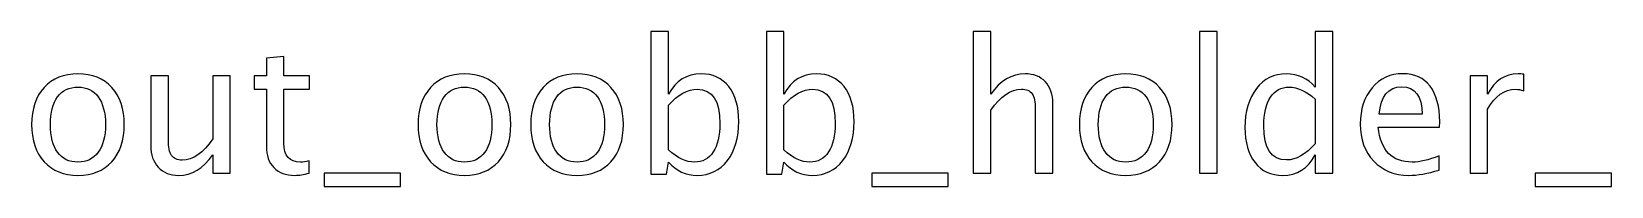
# Model space of a CAD drawing. Header units: centimetres. Extents: x -27.4 to 21.7, y -31.9 to 14.1.
# Drawn here: x -11.3 to -0.36, y 13.08 to 14.15 of the extents above; entities that cross this region are included whole.
import ezdxf

# ---------------------------------------------------------------- set-up
doc = ezdxf.new("R2010")
doc.units = ezdxf.units.CM
doc.header["$MEASUREMENT"] = 0
doc.layers.add('Layer 1', color=7, linetype='Continuous')

msp = doc.modelspace()

# ---------------------------------------------------------------- linework, layer by layer
at = {"layer": 'Layer 1'}
for points, knots in [([(-7.01103, 13.16282), (-7.01103, 13.16282), (-7.01103, 14.14961), (-7.01103, 14.14961), (-7.01103, 14.14961), (-7.01103, 14.14961), (-6.88911, 14.14961), (-6.88911, 14.14961), (-6.88911, 14.14961), (-6.88911, 14.14961), (-6.88911, 13.71633), (-6.88911, 13.71633), (-6.88911, 13.71633), (-6.83916, 13.81052), (-6.76401, 13.85751), (-6.6639, 13.85751), (-6.6639, 13.85751), (-6.58283, 13.85751), (-6.51912, 13.82809), (-6.47255, 13.76903), (-6.47255, 13.76903), (-6.42598, 13.70998), (-6.4027, 13.62933), (-6.4027, 13.5271), (-6.4027, 13.5271), (-6.4027, 13.41576), (-6.42916, 13.3258), (-6.48186, 13.25765), (-6.48186, 13.25765), (-6.53457, 13.18928), (-6.60399, 13.1552), (-6.68993, 13.1552), (-6.68993, 13.1552), (-6.76973, 13.1552), (-6.83619, 13.18568), (-6.88911, 13.24685), (-6.88911, 13.24685), (-6.88911, 13.24685), (-6.90393, 13.16282), (-6.90393, 13.16282), (-6.90393, 13.16282), (-6.90393, 13.16282), (-7.01103, 13.16282), (-7.01103, 13.16282)], [0, 0, 0, 0, 0.08333333, 0.08333333, 0.08333333, 0.08333333, 0.16666667, 0.16666667, 0.16666667, 0.16666667, 0.25, 0.25, 0.25, 0.25, 0.33333333, 0.33333333, 0.33333333, 0.33333333, 0.41666667, 0.41666667, 0.41666667, 0.41666667, 0.5, 0.5, 0.5, 0.5, 0.58333333, 0.58333333, 0.58333333, 0.58333333, 0.66666667, 0.66666667, 0.66666667, 0.66666667, 0.75, 0.75, 0.75, 0.75, 0.83333333, 0.83333333, 0.83333333, 0.83333333, 1, 1, 1, 1]), ([(-6.21178, 13.16282), (-6.21178, 13.16282), (-6.21178, 14.14961), (-6.21178, 14.14961), (-6.21178, 14.14961), (-6.21178, 14.14961), (-6.08986, 14.14961), (-6.08986, 14.14961), (-6.08986, 14.14961), (-6.08986, 14.14961), (-6.08986, 13.71633), (-6.08986, 13.71633), (-6.08986, 13.71633), (-6.03991, 13.81052), (-5.96476, 13.85751), (-5.86465, 13.85751), (-5.86465, 13.85751), (-5.78358, 13.85751), (-5.71987, 13.82809), (-5.6733, 13.76903), (-5.6733, 13.76903), (-5.62673, 13.70998), (-5.60345, 13.62933), (-5.60345, 13.5271), (-5.60345, 13.5271), (-5.60345, 13.41576), (-5.62991, 13.3258), (-5.68261, 13.25765), (-5.68261, 13.25765), (-5.73532, 13.18928), (-5.80474, 13.1552), (-5.89068, 13.1552), (-5.89068, 13.1552), (-5.97048, 13.1552), (-6.03694, 13.18568), (-6.08986, 13.24685), (-6.08986, 13.24685), (-6.08986, 13.24685), (-6.10468, 13.16282), (-6.10468, 13.16282), (-6.10468, 13.16282), (-6.10468, 13.16282), (-6.21178, 13.16282), (-6.21178, 13.16282)], [0, 0, 0, 0, 0.08333333, 0.08333333, 0.08333333, 0.08333333, 0.16666667, 0.16666667, 0.16666667, 0.16666667, 0.25, 0.25, 0.25, 0.25, 0.33333333, 0.33333333, 0.33333333, 0.33333333, 0.41666667, 0.41666667, 0.41666667, 0.41666667, 0.5, 0.5, 0.5, 0.5, 0.58333333, 0.58333333, 0.58333333, 0.58333333, 0.66666667, 0.66666667, 0.66666667, 0.66666667, 0.75, 0.75, 0.75, 0.75, 0.83333333, 0.83333333, 0.83333333, 0.83333333, 1, 1, 1, 1]), ([(-4.77753, 13.17044), (-4.77753, 13.17044), (-4.77753, 14.14961), (-4.77753, 14.14961), (-4.77753, 14.14961), (-4.77753, 14.14961), (-4.65561, 14.14961), (-4.65561, 14.14961), (-4.65561, 14.14961), (-4.65561, 14.14961), (-4.65561, 13.71633), (-4.65561, 13.71633), (-4.65561, 13.71633), (-4.59105, 13.81052), (-4.51189, 13.85751), (-4.41833, 13.85751), (-4.41833, 13.85751), (-4.35949, 13.85751), (-4.31271, 13.8391), (-4.27821, 13.80205), (-4.27821, 13.80205), (-4.24371, 13.76522), (-4.22635, 13.71548), (-4.22635, 13.65325), (-4.22635, 13.65325), (-4.22635, 13.65325), (-4.22635, 13.17044), (-4.22635, 13.17044), (-4.22635, 13.17044), (-4.22635, 13.17044), (-4.34827, 13.17044), (-4.34827, 13.17044), (-4.34827, 13.17044), (-4.34827, 13.17044), (-4.34827, 13.61346), (-4.34827, 13.61346), (-4.34827, 13.61346), (-4.34827, 13.66341), (-4.35568, 13.69897), (-4.37028, 13.72014), (-4.37028, 13.72014), (-4.3851, 13.74152), (-4.40944, 13.7521), (-4.44352, 13.7521), (-4.44352, 13.7521), (-4.51845, 13.7521), (-4.58915, 13.70321), (-4.65561, 13.60542), (-4.65561, 13.60542), (-4.65561, 13.60542), (-4.65561, 13.17044), (-4.65561, 13.17044), (-4.65561, 13.17044), (-4.65561, 13.17044), (-4.77753, 13.17044), (-4.77753, 13.17044)], [0, 0, 0, 0, 0.06666667, 0.06666667, 0.06666667, 0.06666667, 0.13333333, 0.13333333, 0.13333333, 0.13333333, 0.2, 0.2, 0.2, 0.2, 0.26666667, 0.26666667, 0.26666667, 0.26666667, 0.33333333, 0.33333333, 0.33333333, 0.33333333, 0.4, 0.4, 0.4, 0.4, 0.46666667, 0.46666667, 0.46666667, 0.46666667, 0.53333333, 0.53333333, 0.53333333, 0.53333333, 0.6, 0.6, 0.6, 0.6, 0.66666667, 0.66666667, 0.66666667, 0.66666667, 0.73333333, 0.73333333, 0.73333333, 0.73333333, 0.8, 0.8, 0.8, 0.8, 0.86666667, 0.86666667, 0.86666667, 0.86666667, 1, 1, 1, 1]), ([(-3.20908, 13.17044), (-3.20908, 13.17044), (-3.20908, 14.14961), (-3.20908, 14.14961), (-3.20908, 14.14961), (-3.20908, 14.14961), (-3.08716, 14.14961), (-3.08716, 14.14961), (-3.08716, 14.14961), (-3.08716, 14.14961), (-3.08716, 13.17044), (-3.08716, 13.17044), (-3.08716, 13.17044), (-3.08716, 13.17044), (-3.20908, 13.17044), (-3.20908, 13.17044)], [0, 0, 0, 0, 0.2, 0.2, 0.2, 0.2, 0.4, 0.4, 0.4, 0.4, 0.6, 0.6, 0.6, 0.6, 1, 1, 1, 1]), ([(-2.40898, 13.17044), (-2.40898, 13.17044), (-2.40898, 13.29681), (-2.40898, 13.29681), (-2.40898, 13.29681), (-2.45872, 13.2024), (-2.53365, 13.1552), (-2.63377, 13.1552), (-2.63377, 13.1552), (-2.71505, 13.1552), (-2.77897, 13.18462), (-2.82554, 13.24368), (-2.82554, 13.24368), (-2.87211, 13.30273), (-2.89539, 13.38338), (-2.89539, 13.48561), (-2.89539, 13.48561), (-2.89539, 13.59737), (-2.86893, 13.68733), (-2.81623, 13.75549), (-2.81623, 13.75549), (-2.76331, 13.82343), (-2.69388, 13.85751), (-2.60773, 13.85751), (-2.60773, 13.85751), (-2.52794, 13.85751), (-2.46147, 13.82703), (-2.40898, 13.76586), (-2.40898, 13.76586), (-2.40898, 13.76586), (-2.40898, 14.14961), (-2.40898, 14.14961), (-2.40898, 14.14961), (-2.40898, 14.14961), (-2.28706, 14.14961), (-2.28706, 14.14961), (-2.28706, 14.14961), (-2.28706, 14.14961), (-2.28706, 13.17044), (-2.28706, 13.17044), (-2.28706, 13.17044), (-2.28706, 13.17044), (-2.40898, 13.17044), (-2.40898, 13.17044)], [0, 0, 0, 0, 0.08333333, 0.08333333, 0.08333333, 0.08333333, 0.16666667, 0.16666667, 0.16666667, 0.16666667, 0.25, 0.25, 0.25, 0.25, 0.33333333, 0.33333333, 0.33333333, 0.33333333, 0.41666667, 0.41666667, 0.41666667, 0.41666667, 0.5, 0.5, 0.5, 0.5, 0.58333333, 0.58333333, 0.58333333, 0.58333333, 0.66666667, 0.66666667, 0.66666667, 0.66666667, 0.75, 0.75, 0.75, 0.75, 0.83333333, 0.83333333, 0.83333333, 0.83333333, 1, 1, 1, 1]), ([(-9.38042, 13.17065), (-9.4181, 13.16028), (-9.4509, 13.1552), (-9.47863, 13.1552), (-9.47863, 13.1552), (-9.54086, 13.1552), (-9.58933, 13.17298), (-9.62405, 13.20854), (-9.62405, 13.20854), (-9.65897, 13.2441), (-9.67633, 13.29342), (-9.67633, 13.35671), (-9.67633, 13.35671), (-9.67633, 13.35671), (-9.67633, 13.7521), (-9.67633, 13.7521), (-9.67633, 13.7521), (-9.67633, 13.7521), (-9.76057, 13.7521), (-9.76057, 13.7521), (-9.76057, 13.7521), (-9.76057, 13.7521), (-9.76057, 13.84354), (-9.76057, 13.84354), (-9.76057, 13.84354), (-9.76057, 13.84354), (-9.67633, 13.84354), (-9.67633, 13.84354), (-9.67633, 13.84354), (-9.67633, 13.84354), (-9.67633, 13.96525), (-9.67633, 13.96525), (-9.67633, 13.96525), (-9.67633, 13.96525), (-9.55441, 13.97689), (-9.55441, 13.97689), (-9.55441, 13.97689), (-9.55441, 13.97689), (-9.55441, 13.84354), (-9.55441, 13.84354), (-9.55441, 13.84354), (-9.55441, 13.84354), (-9.37788, 13.84354), (-9.37788, 13.84354), (-9.37788, 13.84354), (-9.37788, 13.84354), (-9.37788, 13.7521), (-9.37788, 13.7521), (-9.37788, 13.7521), (-9.37788, 13.7521), (-9.55441, 13.7521), (-9.55441, 13.7521), (-9.55441, 13.7521), (-9.55441, 13.7521), (-9.55441, 13.37872), (-9.55441, 13.37872), (-9.55441, 13.37872), (-9.55441, 13.29067), (-9.5161, 13.24664), (-9.43969, 13.24664), (-9.43969, 13.24664), (-9.42339, 13.24664), (-9.4037, 13.24939), (-9.38042, 13.25468), (-9.38042, 13.25468), (-9.38042, 13.25468), (-9.38042, 13.17065), (-9.38042, 13.17065)], [0, 0, 0, 0, 0.05555556, 0.05555556, 0.05555556, 0.05555556, 0.11111111, 0.11111111, 0.11111111, 0.11111111, 0.16666667, 0.16666667, 0.16666667, 0.16666667, 0.22222222, 0.22222222, 0.22222222, 0.22222222, 0.27777778, 0.27777778, 0.27777778, 0.27777778, 0.33333333, 0.33333333, 0.33333333, 0.33333333, 0.38888889, 0.38888889, 0.38888889, 0.38888889, 0.44444444, 0.44444444, 0.44444444, 0.44444444, 0.5, 0.5, 0.5, 0.5, 0.55555556, 0.55555556, 0.55555556, 0.55555556, 0.61111111, 0.61111111, 0.61111111, 0.61111111, 0.66666667, 0.66666667, 0.66666667, 0.66666667, 0.72222222, 0.72222222, 0.72222222, 0.72222222, 0.77777778, 0.77777778, 0.77777778, 0.77777778, 0.83333333, 0.83333333, 0.83333333, 0.83333333, 0.88888889, 0.88888889, 0.88888889, 0.88888889, 1, 1, 1, 1]), ([(-10.98189, 13.1552), (-11.08074, 13.1552), (-11.15905, 13.18674), (-11.21663, 13.24982), (-11.21663, 13.24982), (-11.27441, 13.31289), (-11.3032, 13.39862), (-11.3032, 13.50678), (-11.3032, 13.50678), (-11.3032, 13.61473), (-11.27441, 13.70024), (-11.21663, 13.76311), (-11.21663, 13.76311), (-11.15905, 13.82597), (-11.08074, 13.85751), (-10.98189, 13.85751), (-10.98189, 13.85751), (-10.88304, 13.85751), (-10.80472, 13.82597), (-10.74715, 13.76311), (-10.74715, 13.76311), (-10.68937, 13.70024), (-10.66058, 13.61473), (-10.66058, 13.50678), (-10.66058, 13.50678), (-10.66058, 13.39862), (-10.68937, 13.31289), (-10.74715, 13.24982), (-10.74715, 13.24982), (-10.80472, 13.18674), (-10.88304, 13.1552), (-10.98189, 13.1552)], [0, 0, 0, 0, 0.11111111, 0.11111111, 0.11111111, 0.11111111, 0.22222222, 0.22222222, 0.22222222, 0.22222222, 0.33333333, 0.33333333, 0.33333333, 0.33333333, 0.44444444, 0.44444444, 0.44444444, 0.44444444, 0.55555556, 0.55555556, 0.55555556, 0.55555556, 0.66666667, 0.66666667, 0.66666667, 0.66666667, 0.77777778, 0.77777778, 0.77777778, 0.77777778, 1, 1, 1, 1]), ([(-10.04802, 13.17044), (-10.04802, 13.17044), (-10.04802, 13.29702), (-10.04802, 13.29702), (-10.04802, 13.29702), (-10.113, 13.2024), (-10.19195, 13.1552), (-10.28466, 13.1552), (-10.28466, 13.1552), (-10.34351, 13.1552), (-10.39028, 13.17362), (-10.425, 13.21066), (-10.425, 13.21066), (-10.45992, 13.2477), (-10.47728, 13.29744), (-10.47728, 13.36031), (-10.47728, 13.36031), (-10.47728, 13.36031), (-10.47728, 13.84354), (-10.47728, 13.84354), (-10.47728, 13.84354), (-10.47728, 13.84354), (-10.35536, 13.84354), (-10.35536, 13.84354), (-10.35536, 13.84354), (-10.35536, 13.84354), (-10.35536, 13.4001), (-10.35536, 13.4001), (-10.35536, 13.4001), (-10.35536, 13.34951), (-10.34795, 13.31374), (-10.33335, 13.29257), (-10.33335, 13.29257), (-10.31853, 13.27119), (-10.29398, 13.26061), (-10.25947, 13.26061), (-10.25947, 13.26061), (-10.18497, 13.26061), (-10.11427, 13.30951), (-10.04802, 13.40751), (-10.04802, 13.40751), (-10.04802, 13.40751), (-10.04802, 13.84354), (-10.04802, 13.84354), (-10.04802, 13.84354), (-10.04802, 13.84354), (-9.9261, 13.84354), (-9.9261, 13.84354), (-9.9261, 13.84354), (-9.9261, 13.84354), (-9.9261, 13.17044), (-9.9261, 13.17044), (-9.9261, 13.17044), (-9.9261, 13.17044), (-10.04802, 13.17044), (-10.04802, 13.17044)], [0, 0, 0, 0, 0.06666667, 0.06666667, 0.06666667, 0.06666667, 0.13333333, 0.13333333, 0.13333333, 0.13333333, 0.2, 0.2, 0.2, 0.2, 0.26666667, 0.26666667, 0.26666667, 0.26666667, 0.33333333, 0.33333333, 0.33333333, 0.33333333, 0.4, 0.4, 0.4, 0.4, 0.46666667, 0.46666667, 0.46666667, 0.46666667, 0.53333333, 0.53333333, 0.53333333, 0.53333333, 0.6, 0.6, 0.6, 0.6, 0.66666667, 0.66666667, 0.66666667, 0.66666667, 0.73333333, 0.73333333, 0.73333333, 0.73333333, 0.8, 0.8, 0.8, 0.8, 0.86666667, 0.86666667, 0.86666667, 0.86666667, 1, 1, 1, 1]), ([(-8.30346, 13.1552), (-8.40231, 13.1552), (-8.48062, 13.18674), (-8.5382, 13.24982), (-8.5382, 13.24982), (-8.59598, 13.31289), (-8.62477, 13.39862), (-8.62477, 13.50678), (-8.62477, 13.50678), (-8.62477, 13.61473), (-8.59598, 13.70024), (-8.5382, 13.76311), (-8.5382, 13.76311), (-8.48062, 13.82597), (-8.40231, 13.85751), (-8.30346, 13.85751), (-8.30346, 13.85751), (-8.20461, 13.85751), (-8.12629, 13.82597), (-8.06872, 13.76311), (-8.06872, 13.76311), (-8.01094, 13.70024), (-7.98215, 13.61473), (-7.98215, 13.50678), (-7.98215, 13.50678), (-7.98215, 13.39862), (-8.01094, 13.31289), (-8.06872, 13.24982), (-8.06872, 13.24982), (-8.12629, 13.18674), (-8.20461, 13.1552), (-8.30346, 13.1552)], [0, 0, 0, 0, 0.11111111, 0.11111111, 0.11111111, 0.11111111, 0.22222222, 0.22222222, 0.22222222, 0.22222222, 0.33333333, 0.33333333, 0.33333333, 0.33333333, 0.44444444, 0.44444444, 0.44444444, 0.44444444, 0.55555556, 0.55555556, 0.55555556, 0.55555556, 0.66666667, 0.66666667, 0.66666667, 0.66666667, 0.77777778, 0.77777778, 0.77777778, 0.77777778, 1, 1, 1, 1]), ([(-7.52326, 13.1552), (-7.62211, 13.1552), (-7.70042, 13.18674), (-7.758, 13.24982), (-7.758, 13.24982), (-7.81578, 13.31289), (-7.84457, 13.39862), (-7.84457, 13.50678), (-7.84457, 13.50678), (-7.84457, 13.61473), (-7.81578, 13.70024), (-7.758, 13.76311), (-7.758, 13.76311), (-7.70042, 13.82597), (-7.62211, 13.85751), (-7.52326, 13.85751), (-7.52326, 13.85751), (-7.42441, 13.85751), (-7.34609, 13.82597), (-7.28852, 13.76311), (-7.28852, 13.76311), (-7.23074, 13.70024), (-7.20195, 13.61473), (-7.20195, 13.50678), (-7.20195, 13.50678), (-7.20195, 13.39862), (-7.23074, 13.31289), (-7.28852, 13.24982), (-7.28852, 13.24982), (-7.34609, 13.18674), (-7.42441, 13.1552), (-7.52326, 13.1552)], [0, 0, 0, 0, 0.11111111, 0.11111111, 0.11111111, 0.11111111, 0.22222222, 0.22222222, 0.22222222, 0.22222222, 0.33333333, 0.33333333, 0.33333333, 0.33333333, 0.44444444, 0.44444444, 0.44444444, 0.44444444, 0.55555556, 0.55555556, 0.55555556, 0.55555556, 0.66666667, 0.66666667, 0.66666667, 0.66666667, 0.77777778, 0.77777778, 0.77777778, 0.77777778, 1, 1, 1, 1]), ([(-3.72131, 13.1552), (-3.82016, 13.1552), (-3.89847, 13.18674), (-3.95605, 13.24982), (-3.95605, 13.24982), (-4.01383, 13.31289), (-4.04262, 13.39862), (-4.04262, 13.50678), (-4.04262, 13.50678), (-4.04262, 13.61473), (-4.01383, 13.70024), (-3.95605, 13.76311), (-3.95605, 13.76311), (-3.89847, 13.82597), (-3.82016, 13.85751), (-3.72131, 13.85751), (-3.72131, 13.85751), (-3.62246, 13.85751), (-3.54414, 13.82597), (-3.48657, 13.76311), (-3.48657, 13.76311), (-3.42879, 13.70024), (-3.4, 13.61473), (-3.4, 13.50678), (-3.4, 13.50678), (-3.4, 13.39862), (-3.42879, 13.31289), (-3.48657, 13.24982), (-3.48657, 13.24982), (-3.54414, 13.18674), (-3.62246, 13.1552), (-3.72131, 13.1552)], [0, 0, 0, 0, 0.11111111, 0.11111111, 0.11111111, 0.11111111, 0.22222222, 0.22222222, 0.22222222, 0.22222222, 0.33333333, 0.33333333, 0.33333333, 0.33333333, 0.44444444, 0.44444444, 0.44444444, 0.44444444, 0.55555556, 0.55555556, 0.55555556, 0.55555556, 0.66666667, 0.66666667, 0.66666667, 0.66666667, 0.77777778, 0.77777778, 0.77777778, 0.77777778, 1, 1, 1, 1]), ([(-1.54877, 13.19203), (-1.63068, 13.16748), (-1.70075, 13.1552), (-1.75917, 13.1552), (-1.75917, 13.1552), (-1.85886, 13.1552), (-1.93993, 13.18822), (-2.00237, 13.25405), (-2.00237, 13.25405), (-2.06481, 13.31988), (-2.09614, 13.40518), (-2.09614, 13.51017), (-2.09614, 13.51017), (-2.09614, 13.61198), (-2.06862, 13.69559), (-2.01338, 13.76099), (-2.01338, 13.76099), (-1.95813, 13.82618), (-1.88744, 13.85878), (-1.80129, 13.85878), (-1.80129, 13.85878), (-1.7198, 13.85878), (-1.65672, 13.82978), (-1.61227, 13.77179), (-1.61227, 13.77179), (-1.56782, 13.71379), (-1.54559, 13.63166), (-1.54559, 13.52519), (-1.54559, 13.52519), (-1.54559, 13.52519), (-1.54623, 13.48794), (-1.54623, 13.48794), (-1.54623, 13.48794), (-1.54623, 13.48794), (-1.97168, 13.48794), (-1.97168, 13.48794), (-1.97168, 13.48794), (-1.9539, 13.32707), (-1.87537, 13.24664), (-1.73631, 13.24664), (-1.73631, 13.24664), (-1.68529, 13.24664), (-1.62285, 13.26103), (-1.54877, 13.28982), (-1.54877, 13.28982), (-1.54877, 13.28982), (-1.54877, 13.19203), (-1.54877, 13.19203)], [0, 0, 0, 0, 0.07692308, 0.07692308, 0.07692308, 0.07692308, 0.15384615, 0.15384615, 0.15384615, 0.15384615, 0.23076923, 0.23076923, 0.23076923, 0.23076923, 0.30769231, 0.30769231, 0.30769231, 0.30769231, 0.38461538, 0.38461538, 0.38461538, 0.38461538, 0.46153846, 0.46153846, 0.46153846, 0.46153846, 0.53846154, 0.53846154, 0.53846154, 0.53846154, 0.61538462, 0.61538462, 0.61538462, 0.61538462, 0.69230769, 0.69230769, 0.69230769, 0.69230769, 0.76923077, 0.76923077, 0.76923077, 0.76923077, 0.84615385, 0.84615385, 0.84615385, 0.84615385, 1, 1, 1, 1]), ([(-1.3352, 13.17044), (-1.3352, 13.17044), (-1.3352, 13.84354), (-1.3352, 13.84354), (-1.3352, 13.84354), (-1.3352, 13.84354), (-1.21328, 13.84354), (-1.21328, 13.84354), (-1.21328, 13.84354), (-1.21328, 13.84354), (-1.21328, 13.71633), (-1.21328, 13.71633), (-1.21328, 13.71633), (-1.16481, 13.81052), (-1.09453, 13.85751), (-1.00225, 13.85751), (-1.00225, 13.85751), (-0.98976, 13.85751), (-0.97664, 13.85645), (-0.96309, 13.85434), (-0.96309, 13.85434), (-0.96309, 13.85434), (-0.96309, 13.74025), (-0.96309, 13.74025), (-0.96309, 13.74025), (-0.98426, 13.74723), (-1.00288, 13.75083), (-1.01897, 13.75083), (-1.01897, 13.75083), (-1.09644, 13.75083), (-1.16121, 13.70511), (-1.21328, 13.61346), (-1.21328, 13.61346), (-1.21328, 13.61346), (-1.21328, 13.17044), (-1.21328, 13.17044), (-1.21328, 13.17044), (-1.21328, 13.17044), (-1.3352, 13.17044), (-1.3352, 13.17044)], [0, 0, 0, 0, 0.09090909, 0.09090909, 0.09090909, 0.09090909, 0.18181818, 0.18181818, 0.18181818, 0.18181818, 0.27272727, 0.27272727, 0.27272727, 0.27272727, 0.36363636, 0.36363636, 0.36363636, 0.36363636, 0.45454545, 0.45454545, 0.45454545, 0.45454545, 0.54545455, 0.54545455, 0.54545455, 0.54545455, 0.63636364, 0.63636364, 0.63636364, 0.63636364, 0.72727273, 0.72727273, 0.72727273, 0.72727273, 0.81818182, 0.81818182, 0.81818182, 0.81818182, 1, 1, 1, 1]), ([(-10.9821, 13.24664), (-10.92178, 13.24664), (-10.87479, 13.26929), (-10.84134, 13.3148), (-10.84134, 13.3148), (-10.80811, 13.36009), (-10.79139, 13.42423), (-10.79139, 13.50678), (-10.79139, 13.50678), (-10.79139, 13.58912), (-10.80811, 13.65304), (-10.84134, 13.69834), (-10.84134, 13.69834), (-10.87479, 13.74342), (-10.92178, 13.76607), (-10.9821, 13.76607), (-10.9821, 13.76607), (-11.04264, 13.76607), (-11.08963, 13.74342), (-11.12265, 13.69834), (-11.12265, 13.69834), (-11.15588, 13.65304), (-11.17239, 13.58912), (-11.17239, 13.50678), (-11.17239, 13.50678), (-11.17239, 13.42423), (-11.15588, 13.36009), (-11.12265, 13.3148), (-11.12265, 13.3148), (-11.08963, 13.26929), (-11.04264, 13.24664), (-10.9821, 13.24664)], [0, 0, 0, 0, 0.11111111, 0.11111111, 0.11111111, 0.11111111, 0.22222222, 0.22222222, 0.22222222, 0.22222222, 0.33333333, 0.33333333, 0.33333333, 0.33333333, 0.44444444, 0.44444444, 0.44444444, 0.44444444, 0.55555556, 0.55555556, 0.55555556, 0.55555556, 0.66666667, 0.66666667, 0.66666667, 0.66666667, 0.77777778, 0.77777778, 0.77777778, 0.77777778, 1, 1, 1, 1]), ([(-8.30367, 13.24664), (-8.24335, 13.24664), (-8.19636, 13.26929), (-8.16291, 13.3148), (-8.16291, 13.3148), (-8.12968, 13.36009), (-8.11296, 13.42423), (-8.11296, 13.50678), (-8.11296, 13.50678), (-8.11296, 13.58912), (-8.12968, 13.65304), (-8.16291, 13.69834), (-8.16291, 13.69834), (-8.19636, 13.74342), (-8.24335, 13.76607), (-8.30367, 13.76607), (-8.30367, 13.76607), (-8.36421, 13.76607), (-8.4112, 13.74342), (-8.44422, 13.69834), (-8.44422, 13.69834), (-8.47745, 13.65304), (-8.49396, 13.58912), (-8.49396, 13.50678), (-8.49396, 13.50678), (-8.49396, 13.42423), (-8.47745, 13.36009), (-8.44422, 13.3148), (-8.44422, 13.3148), (-8.4112, 13.26929), (-8.36421, 13.24664), (-8.30367, 13.24664)], [0, 0, 0, 0, 0.11111111, 0.11111111, 0.11111111, 0.11111111, 0.22222222, 0.22222222, 0.22222222, 0.22222222, 0.33333333, 0.33333333, 0.33333333, 0.33333333, 0.44444444, 0.44444444, 0.44444444, 0.44444444, 0.55555556, 0.55555556, 0.55555556, 0.55555556, 0.66666667, 0.66666667, 0.66666667, 0.66666667, 0.77777778, 0.77777778, 0.77777778, 0.77777778, 1, 1, 1, 1]), ([(-7.52347, 13.24664), (-7.46315, 13.24664), (-7.41616, 13.26929), (-7.38271, 13.3148), (-7.38271, 13.3148), (-7.34948, 13.36009), (-7.33276, 13.42423), (-7.33276, 13.50678), (-7.33276, 13.50678), (-7.33276, 13.58912), (-7.34948, 13.65304), (-7.38271, 13.69834), (-7.38271, 13.69834), (-7.41616, 13.74342), (-7.46315, 13.76607), (-7.52347, 13.76607), (-7.52347, 13.76607), (-7.58401, 13.76607), (-7.631, 13.74342), (-7.66402, 13.69834), (-7.66402, 13.69834), (-7.69725, 13.65304), (-7.71376, 13.58912), (-7.71376, 13.50678), (-7.71376, 13.50678), (-7.71376, 13.42423), (-7.69725, 13.36009), (-7.66402, 13.3148), (-7.66402, 13.3148), (-7.631, 13.26929), (-7.58401, 13.24664), (-7.52347, 13.24664)], [0, 0, 0, 0, 0.11111111, 0.11111111, 0.11111111, 0.11111111, 0.22222222, 0.22222222, 0.22222222, 0.22222222, 0.33333333, 0.33333333, 0.33333333, 0.33333333, 0.44444444, 0.44444444, 0.44444444, 0.44444444, 0.55555556, 0.55555556, 0.55555556, 0.55555556, 0.66666667, 0.66666667, 0.66666667, 0.66666667, 0.77777778, 0.77777778, 0.77777778, 0.77777778, 1, 1, 1, 1]), ([(-6.88911, 13.33088), (-6.82624, 13.27479), (-6.76634, 13.24664), (-6.7094, 13.24664), (-6.7094, 13.24664), (-6.65331, 13.24664), (-6.60992, 13.27014), (-6.57944, 13.31691), (-6.57944, 13.31691), (-6.54875, 13.36369), (-6.53351, 13.42952), (-6.53351, 13.51461), (-6.53351, 13.51461), (-6.53351, 13.67209), (-6.58558, 13.75083), (-6.68972, 13.75083), (-6.68972, 13.75083), (-6.75788, 13.75083), (-6.82434, 13.714), (-6.88911, 13.64013), (-6.88911, 13.64013), (-6.88911, 13.64013), (-6.88911, 13.33088), (-6.88911, 13.33088)], [0, 0, 0, 0, 0.14285714, 0.14285714, 0.14285714, 0.14285714, 0.28571429, 0.28571429, 0.28571429, 0.28571429, 0.42857143, 0.42857143, 0.42857143, 0.42857143, 0.57142857, 0.57142857, 0.57142857, 0.57142857, 0.71428571, 0.71428571, 0.71428571, 0.71428571, 1, 1, 1, 1]), ([(-6.08986, 13.33088), (-6.02699, 13.27479), (-5.96709, 13.24664), (-5.91015, 13.24664), (-5.91015, 13.24664), (-5.85406, 13.24664), (-5.81067, 13.27014), (-5.78019, 13.31691), (-5.78019, 13.31691), (-5.7495, 13.36369), (-5.73426, 13.42952), (-5.73426, 13.51461), (-5.73426, 13.51461), (-5.73426, 13.67209), (-5.78633, 13.75083), (-5.89047, 13.75083), (-5.89047, 13.75083), (-5.95863, 13.75083), (-6.02509, 13.714), (-6.08986, 13.64013), (-6.08986, 13.64013), (-6.08986, 13.64013), (-6.08986, 13.33088), (-6.08986, 13.33088)], [0, 0, 0, 0, 0.14285714, 0.14285714, 0.14285714, 0.14285714, 0.28571429, 0.28571429, 0.28571429, 0.28571429, 0.42857143, 0.42857143, 0.42857143, 0.42857143, 0.57142857, 0.57142857, 0.57142857, 0.57142857, 0.71428571, 0.71428571, 0.71428571, 0.71428571, 1, 1, 1, 1]), ([(-3.72152, 13.24664), (-3.6612, 13.24664), (-3.61421, 13.26929), (-3.58076, 13.3148), (-3.58076, 13.3148), (-3.54753, 13.36009), (-3.53081, 13.42423), (-3.53081, 13.50678), (-3.53081, 13.50678), (-3.53081, 13.58912), (-3.54753, 13.65304), (-3.58076, 13.69834), (-3.58076, 13.69834), (-3.61421, 13.74342), (-3.6612, 13.76607), (-3.72152, 13.76607), (-3.72152, 13.76607), (-3.78206, 13.76607), (-3.82905, 13.74342), (-3.86207, 13.69834), (-3.86207, 13.69834), (-3.8953, 13.65304), (-3.91181, 13.58912), (-3.91181, 13.50678), (-3.91181, 13.50678), (-3.91181, 13.42423), (-3.8953, 13.36009), (-3.86207, 13.3148), (-3.86207, 13.3148), (-3.82905, 13.26929), (-3.78206, 13.24664), (-3.72152, 13.24664)], [0, 0, 0, 0, 0.11111111, 0.11111111, 0.11111111, 0.11111111, 0.22222222, 0.22222222, 0.22222222, 0.22222222, 0.33333333, 0.33333333, 0.33333333, 0.33333333, 0.44444444, 0.44444444, 0.44444444, 0.44444444, 0.55555556, 0.55555556, 0.55555556, 0.55555556, 0.66666667, 0.66666667, 0.66666667, 0.66666667, 0.77777778, 0.77777778, 0.77777778, 0.77777778, 1, 1, 1, 1]), ([(-2.40898, 13.68246), (-2.47227, 13.73813), (-2.53217, 13.76607), (-2.5889, 13.76607), (-2.5889, 13.76607), (-2.64478, 13.76607), (-2.68796, 13.74279), (-2.71865, 13.69601), (-2.71865, 13.69601), (-2.74934, 13.64944), (-2.76458, 13.5834), (-2.76458, 13.49789), (-2.76458, 13.49789), (-2.76458, 13.34062), (-2.71251, 13.26188), (-2.60816, 13.26188), (-2.60816, 13.26188), (-2.54042, 13.26188), (-2.47396, 13.29892), (-2.40898, 13.37279), (-2.40898, 13.37279), (-2.40898, 13.37279), (-2.40898, 13.68246), (-2.40898, 13.68246)], [0, 0, 0, 0, 0.14285714, 0.14285714, 0.14285714, 0.14285714, 0.28571429, 0.28571429, 0.28571429, 0.28571429, 0.42857143, 0.42857143, 0.42857143, 0.42857143, 0.57142857, 0.57142857, 0.57142857, 0.57142857, 0.71428571, 0.71428571, 0.71428571, 0.71428571, 1, 1, 1, 1]), ([(-1.96533, 13.57938), (-1.96533, 13.57938), (-1.66815, 13.57938), (-1.66815, 13.57938), (-1.66815, 13.57938), (-1.66815, 13.70469), (-1.71493, 13.76734), (-1.80827, 13.76734), (-1.80827, 13.76734), (-1.90225, 13.76734), (-1.95453, 13.70469), (-1.96533, 13.57938)], [0, 0, 0, 0, 0.25, 0.25, 0.25, 0.25, 0.5, 0.5, 0.5, 0.5, 1, 1, 1, 1]), ([(-9.27501, 13.079), (-9.27501, 13.079), (-9.27501, 13.17044), (-9.27501, 13.17044), (-9.27501, 13.17044), (-9.27501, 13.17044), (-8.74669, 13.17044), (-8.74669, 13.17044), (-8.74669, 13.17044), (-8.74669, 13.17044), (-8.74669, 13.079), (-8.74669, 13.079), (-8.74669, 13.079), (-8.74669, 13.079), (-9.27501, 13.079), (-9.27501, 13.079)], [0, 0, 0, 0, 0.2, 0.2, 0.2, 0.2, 0.4, 0.4, 0.4, 0.4, 0.6, 0.6, 0.6, 0.6, 1, 1, 1, 1]), ([(-5.48111, 13.079), (-5.48111, 13.079), (-5.48111, 13.17044), (-5.48111, 13.17044), (-5.48111, 13.17044), (-5.48111, 13.17044), (-4.95279, 13.17044), (-4.95279, 13.17044), (-4.95279, 13.17044), (-4.95279, 13.17044), (-4.95279, 13.079), (-4.95279, 13.079), (-4.95279, 13.079), (-4.95279, 13.079), (-5.48111, 13.079), (-5.48111, 13.079)], [0, 0, 0, 0, 0.2, 0.2, 0.2, 0.2, 0.4, 0.4, 0.4, 0.4, 0.6, 0.6, 0.6, 0.6, 1, 1, 1, 1]), ([(-0.88414, 13.079), (-0.88414, 13.079), (-0.88414, 13.17044), (-0.88414, 13.17044), (-0.88414, 13.17044), (-0.88414, 13.17044), (-0.35582, 13.17044), (-0.35582, 13.17044), (-0.35582, 13.17044), (-0.35582, 13.17044), (-0.35582, 13.079), (-0.35582, 13.079), (-0.35582, 13.079), (-0.35582, 13.079), (-0.88414, 13.079), (-0.88414, 13.079)], [0, 0, 0, 0, 0.2, 0.2, 0.2, 0.2, 0.4, 0.4, 0.4, 0.4, 0.6, 0.6, 0.6, 0.6, 1, 1, 1, 1])]:
    msp.add_open_spline(points, degree=3, knots=knots, dxfattribs=at)

doc.saveas('drawing.dxf')
